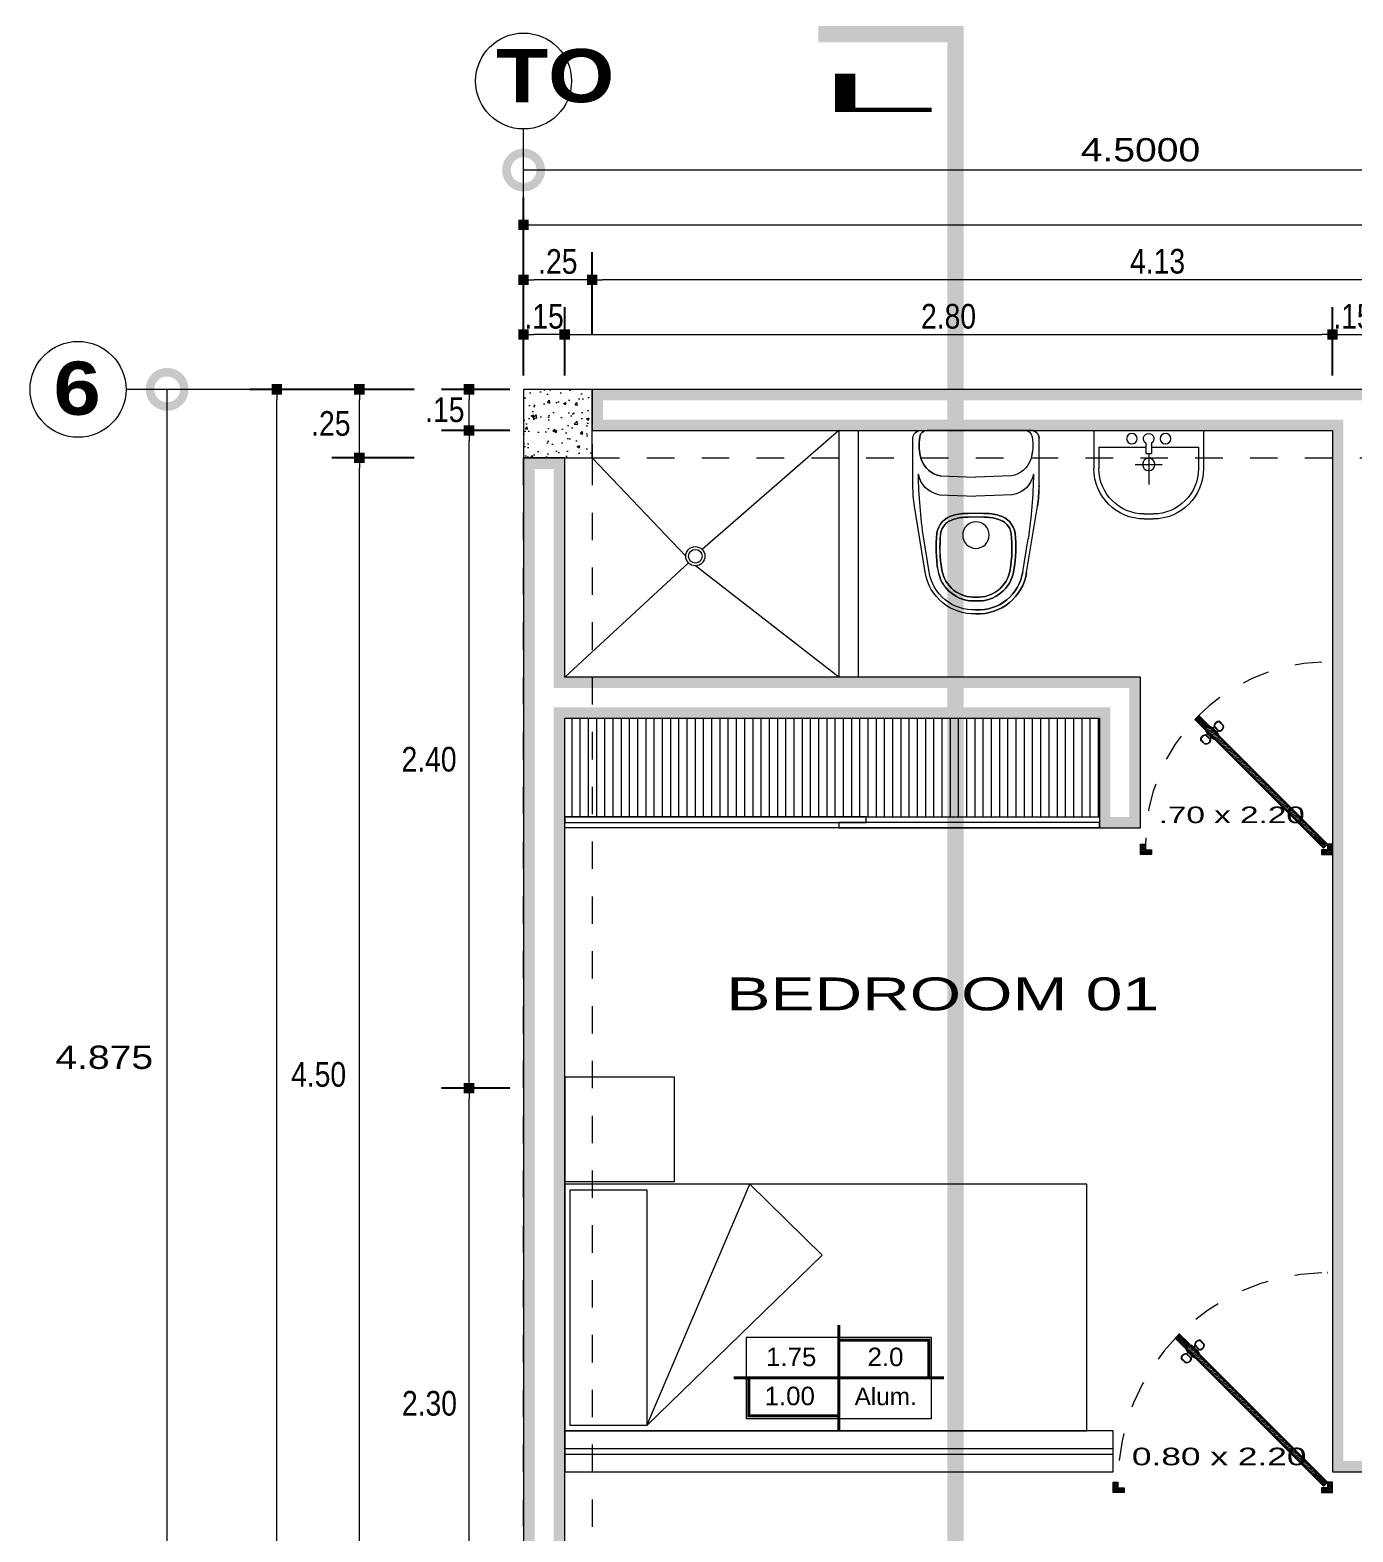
# Model space of a CAD drawing. Header units: millimetres. Extents: x 1555 to 3397, y 790 to 1592.
# Drawn here: x 1654.85 to 1659.67, y 814.66 to 820.14 of the extents above; entities that cross this region are included whole.
import ezdxf
from ezdxf.enums import TextEntityAlignment as Align

# ---------------------------------------------------------------- set-up
doc = ezdxf.new("R2010")
doc.units = ezdxf.units.MM
for name, pattern in [('ACAD_ISO10W100', [18.5, 12, -3, 0.5, -3]), ('CONTINUA', [0]), ('DASHDOT', [1, 0.5, -0.25, 0, -0.25]), ('HIDDEN2', [4.7625, 3.175, -1.5875])]:
    doc.linetypes.add(name, pattern=pattern)
doc.layers.get('0').update_dxf_attribs({"lineweight": 5})
doc.layers.get('Defpoints').update_dxf_attribs({"lineweight": 5})
for name, color, linetype, lineweight in [('0-Columna', 253, 'Continuous', 13), ('0-Hach de Muro Alto', 145, 'Continuous', 5), ('0-Muro Alto', 145, 'Continuous', 5), ('02', 2, 'Continuous', 5), ('1 simbolos', 250, 'Continuous', 9), ('COTA', 250, 'Continuous', 9), ('COTAS', 7, 'Continuous', 9), ('muebles', 8, 'Continuous', 5), ('PUERTAS', 57, 'Continuous', 9), ('SIMBOLO CORTES', 10, 'DASHDOT', 5), ('TEXT2', 7, 'Continuous', 9), ('TEXTURAS ACHURADOS', 47, 'Continuous', 5), ('VENTANA', 150, 'Continuous', 5)]:
    doc.layers.add(name, color=color, linetype=linetype, lineweight=lineweight)
for name, color, linetype, lineweight, true_color in [('1 numeracion puertas ventanas', 7, 'Continuous', 9, 0x504a45), ('APARATOS-SANITARIOS-02', 7, 'Continuous', 13, 0x474e45), ('CIR EJES', 7, 'Continuous', 9, 0x8b8e7a), ('ejes', 7, 'DASHDOT', 5, 0x6c7360), ('HALL DE CLOSET', 7, 'Continuous', 5, 0x474e45), ('PISO', 7, 'Continuous', 9, 0x919479), ('PROYECCION DE VIGA', 7, 'HIDDEN2', 9, 0xd4bc9d), ('RELLENO DE MURO CORTE', 7, 'Continuous', 5, 0x5b605f), ('TEXTO CORTES', 7, 'CONTINUA', 9, 0x3d664b)]:
    doc.layers.add(name, color=color, linetype=linetype, lineweight=lineweight, true_color=true_color)
doc.styles.add('BLACK', font='', dxfattribs={"height": 0.15})
doc.styles.add('DETALLES', font='techl___.ttf')
doc.styles.add('PEQUEÑO', font='sanss___.ttf', dxfattribs={"height": 0.075})
doc.styles.add('STYLE1-50EJES', font='swissel.ttf', dxfattribs={"width": 1.2, "height": 0.085})
doc.styles.add('TEX-10', font='swissel.ttf', dxfattribs={"height": 0.1})
doc.styles.add('TEXTO-AMBIENTES', font='GOTHIC.TTF', dxfattribs={"width": 1.5, "height": 0.125})
doc.styles.add('TITULO2', font='swissck.ttf')
doc.styles.get('BLACK').set_extended_font_data('Arial Black')
doc.dimstyles.new('50$0', dxfattribs={"dimscale": 0, "dimtxt": 0.09, "dimasz": 0.038, "dimexe": 0.1, "dimexo": 0.05, "dimgap": 0.02, "dimtad": 2, "dimtih": 1, "dimtoh": 1, "dimlfac": -1, "dimzin": 4, "dimdsep": 46, "dimtxsty": 'DETALLES', "dimblk": 'BOXFILLED', "dimcen": 2.5, "dimclrd": 256, "dimclre": 256, "dimclrt": 256, "dimazin": 0, "dimtfac": 1, "dimtmove": 0, "dimatfit": 2, "dimldrblk": 'DOT', "dimfxl": 0.2, "dimfxlon": 1, "dimtolj": 1, "dimtzin": 0, "dimlwd": -1, "dimarcsym": 0})
doc.dimstyles.new('DIM-1-50ejes', dxfattribs={"dimtxt": 0.085, "dimasz": 0.25, "dimexe": 0.15, "dimexo": 0.18, "dimgap": 0.03, "dimtad": 2, "dimtih": 1, "dimtoh": 1, "dimzin": 0, "dimdsep": 46, "dimtxsty": 'STYLE1-50EJES', "dimblk1": 'DOTSMALL', "dimblk2": 'DOTSMALL', "dimsah": 1, "dimcen": 2.75, "dimclrd": 256, "dimclre": 256, "dimclrt": 256, "dimazin": 0, "dimtfac": 1, "dimtix": 1, "dimtmove": 0, "dimatfit": 3, "dimldrblk": 'DOTSMALL', "dimfxl": 1, "dimfxlon": 1, "dimtolj": 1, "dimtzin": 0, "dimlwd": -1, "dimlwe": -1, "dimarcsym": 0})
pattern_1 = [(195, (63.9287416, -91.8488966), (0.00103527618, -0.003863703305), [])]
pattern_2 = [(195, (65.342136, -87.1976694), (0.00103527618, -0.003863703305), [])]

# ---------------------------------------------------------------- blocks, each defined once
blk = doc.blocks.new('A$C1AD014A1')
at = {"layer": 'muebles'}
for p, q in [((0.3422, 0.8264), (-0.5378, 0.4518)), ((0.3422, 0.8264), (-0.2786, 0.1871)), ((-0.5378, 0.4518), (-0.2786, 0.1871))]:
    blk.add_line(p, q, dxfattribs=at)
for points in [[(-0.5478, 1.1265), (-0.5478, 0.7265), (-0.9278, 0.7265), (-0.9278, 1.1265)], [(0.3622, 1.1265), (0.3622, -0.7777), (-0.5378, -0.7777), (-0.5378, 1.1265)], [(-0.5178, 0.8264), (0.3422, 0.8264), (0.3422, 1.1065), (-0.5178, 1.1065)], [(-0.5378, 0.4518), (-0.2786, 0.1871), (0.3422, 0.8264)]]:
    blk.add_lwpolyline(points, close=True, dxfattribs=at)
blk = doc.blocks.new('A$C636160EE')
at = {"layer": 'APARATOS-SANITARIOS-02'}
for p, q in [((-0.2017, 0.2411), (-0.2017, 0.1022)), ((0.1983, 0.2411), (-0.2017, 0.2411)), ((-0.2017, 0.2411), (-0.2017, 0.1022)), ((0.1983, 0.2411), (-0.2017, 0.2411)), ((0.1983, 0.2411), (0.1983, 0.1022)), ((0.1983, 0.2411), (0.1983, 0.1022)), ((-0.0117, 0.1803), (-0.1834, 0.1803)), ((-0.1834, 0.1803), (-0.1834, 0.1022)), ((-0.0117, 0.1803), (-0.1834, 0.1803)), ((-0.1834, 0.1803), (-0.1834, 0.1022)), ((-0.0117, 0.1946), (-0.0117, 0.1573)), ((-0.0117, 0.1946), (-0.0117, 0.1573)), ((0.0083, 0.1946), (0.0083, 0.1573)), ((0.0083, 0.1946), (0.0083, 0.1573)), ((0.1801, 0.1803), (0.0083, 0.1803)), ((0.1801, 0.1803), (0.0083, 0.1803)), ((0.1801, 0.1803), (0.1801, 0.1022)), ((0.1801, 0.1803), (0.1801, 0.1022)), ((0.0476, 0.1173), (-0.0506, 0.1173)), ((0.0476, 0.1173), (-0.0506, 0.1173)), ((0.0083, 0.1573), (-0.0117, 0.1573)), ((0.0083, 0.1573), (-0.0117, 0.1573)), ((-0.0017, 0.1573), (-0.0017, 0.0436)), ((-0.0017, 0.1573), (-0.0017, 0.0436)), ((0.0143, -0.0635), (-0.0177, -0.0635)), ((0.0143, -0.0635), (-0.0177, -0.0635)), ((0.0143, -0.0818), (-0.0177, -0.0818)), ((0.0143, -0.0818), (-0.0177, -0.0818))]:
    blk.add_line(p, q, dxfattribs=at)
for centre, radius in [((-0.063, 0.2111), 0.0193), ((-0.063, 0.2111), 0.0193), ((0.0596, 0.2111), 0.0193), ((0.0596, 0.2111), 0.0193), ((-0.0017, 0.1173), 0.0225), ((-0.0017, 0.1173), 0.0225)]:
    blk.add_circle(centre, radius, dxfattribs=at)
for centre, radius, start, end in [((-0.0017, 0.2111), 0.0193, 301.3084, 238.6916), ((-0.0017, 0.2111), 0.0193, 301.3084, 238.6916), ((-0.0177, 0.1022), 0.184, 180, 270), ((-0.0177, 0.1022), 0.184, 180, 270), ((-0.0177, 0.1022), 0.1657, 180, 270), ((-0.0177, 0.1022), 0.1657, 180, 270), ((0.0143, 0.1022), 0.184, 270, 0), ((0.0143, 0.1022), 0.1657, 270, 0), ((0.0143, 0.1022), 0.184, 270, 0), ((0.0143, 0.1022), 0.1657, 270, 0)]:
    blk.add_arc(centre, radius, start, end, dxfattribs=at)
blk = doc.blocks.new('A$C16A53140')
at = {"layer": 'APARATOS-SANITARIOS-02'}
for p, q in [((-0.2337, 0.3363), (-0.2337, 0.5095)), ((-0.2054, 0.5378), (-0.181, 0.5378)), ((-0.181, 0.5378), (0.1737, 0.5378)), ((-0.181, 0.5378), (0.1737, 0.5378)), ((0.1981, 0.5378), (0.1737, 0.5378)), ((0.2263, 0.3363), (0.2263, 0.5095)), ((-0.1336, 0.3721), (-0.0037, 0.3676)), ((0.1263, 0.3721), (-0.0037, 0.3676)), ((-0.1375, 0.303), (-0.0037, 0.2984)), ((0.1302, 0.303), (-0.0037, 0.2984)), ((-0.1886, 0.0203), (-0.2276, 0.261)), ((-0.0321, 0.2209), (0.0248, 0.2209)), ((-0.0318, 0.235), (-0.0037, 0.235)), ((-0.0037, 0.235), (0.0245, 0.235)), ((0.1812, 0.0203), (0.2203, 0.261)), ((-0.1746, 0.0225), (-0.1941, 0.1429)), ((0.1673, 0.0225), (0.1868, 0.1429))]:
    blk.add_line(p, q, dxfattribs=at)
for points in [[(-0.0037, -0.1312, -0.382405), (-0.1886, 0.0203), (-0.2276, 0.261, -0.040213), (-0.2337, 0.3363), (-0.2337, 0.5095, -0.414214), (-0.2054, 0.5378), (-0.181, 0.5378)], [(-0.181, 0.5378, 0.364314), (-0.2088, 0.5144, 0.112271), (-0.2033, 0.433, 0.278416), (-0.1336, 0.3721), (-0.0037, 0.3676)], [(-0.0037, -0.1312, 0.382405), (0.1812, 0.0203), (0.2203, 0.261, 0.040213), (0.2263, 0.3363), (0.2263, 0.5095, 0.414214), (0.1981, 0.5378), (0.1737, 0.5378)], [(0.1737, 0.5378, -0.364314), (0.2015, 0.5144, -0.112271), (0.196, 0.433, -0.278416), (0.1263, 0.3721), (-0.0037, 0.3676)], [(-0.0037, -0.117, -0.383569), (-0.1746, 0.0225), (-0.1941, 0.1429)], [(-0.0037, -0.117, 0.383569), (0.1673, 0.0225), (0.1868, 0.1429)]]:
    blk.add_lwpolyline(points, format="xyb", dxfattribs=at)
for points in [[(-0.1375, 0.303), (-0.0037, 0.2984)], [(0.1302, 0.303), (-0.0037, 0.2984)]]:
    blk.add_lwpolyline(points, dxfattribs=at)
for points in [[(-0.0037, -0.0842, -0.3863), (-0.1421, 0.0275, -0.069564), (-0.1464, 0.1631, -0.301962), (-0.0877, 0.2276, -0.087243), (-0.0318, 0.235), (-0.0037, 0.235), (0.0245, 0.235, -0.087243), (0.0804, 0.2276, -0.301962), (0.1391, 0.1631, -0.069564), (0.1348, 0.0275, -0.3863)], [(-0.0037, -0.07, -0.388576), (-0.1281, 0.0298, -0.069453), (-0.1324, 0.1613, -0.302408), (-0.0838, 0.2141, -0.08847), (-0.0321, 0.2209), (0.0248, 0.2209, -0.08847), (0.0765, 0.2141, -0.302408), (0.1251, 0.1613, -0.069453), (0.1208, 0.0298, -0.388576)]]:
    blk.add_lwpolyline(points, format="xyb", close=True, dxfattribs=at)
blk.add_circle((-0.0037, 0.1561), 0.0484, dxfattribs=at)
blk.add_circle((-0.0037, 0.1561), 0.0484, dxfattribs=at)
for centre, radius, start, end in [((-0.2054, 0.5095), 0.0282, 90, 180), ((-0.0271, 0.4858), 0.1839, 171.0536, 196.677), ((-0.181, 0.5095), 0.0282, 90, 170.0695), ((0.1737, 0.5095), 0.0282, 9.9305, 90), ((0.0198, 0.4858), 0.1839, 343.323, 8.9464), ((0.1981, 0.5095), 0.0282, 0, 90), ((-0.118, 0.4603), 0.0896, 197.721, 259.9531), ((0.1106, 0.4603), 0.0896, 280.0469, 342.279), ((0.2368, 0.3363), 0.4704, 180, 189.2113), ((-0.1213, 0.3954), 0.0938, 190.1726, 260.0286), ((1.5761, 0.4075), 1.7899, 180.9172, 188.4996), ((-0.1213, 0.3954), 0.0938, 190.1726, 260.0286), ((1.5761, 0.4075), 1.7899, 180.9172, 188.4996), ((0.114, 0.3954), 0.0938, 279.9714, 349.8274), ((0.114, 0.3954), 0.0938, 279.9714, 349.8274), ((-1.5835, 0.4075), 1.7899, 351.5004, 359.0828), ((-1.5835, 0.4075), 1.7899, 351.5004, 359.0828), ((-0.2441, 0.3363), 0.4704, 350.7887, 0), ((-0.0685, 0.1512), 0.0788, 104.1018, 171.3111), ((-0.0387, 0.0724), 0.1628, 87.5575, 107.5015), ((-0.0387, 0.0724), 0.1487, 87.4441, 107.6672), ((0.0314, 0.0724), 0.1628, 72.4985, 92.4425), ((0.0314, 0.0724), 0.1487, 72.3328, 92.5559), ((0.0612, 0.1512), 0.0788, 8.6889, 75.8982), ((-0.0685, 0.1512), 0.0647, 103.7408, 171.0438), ((0.0612, 0.1512), 0.0647, 8.9562, 76.2592), ((0.3405, 0.1108), 0.4897, 173.8689, 189.7863), ((0.3405, 0.1108), 0.4756, 173.9085, 189.8005), ((-0.3479, 0.1108), 0.4756, 350.1995, 6.0915), ((-0.3479, 0.1108), 0.4897, 350.2137, 6.1311), ((-0.0115, 0.0478), 0.1791, 188.8141, 272.5226), ((-0.0115, 0.0478), 0.165, 188.7975, 272.7385), ((-0.0114, 0.0479), 0.1323, 188.848, 273.3342), ((-0.0114, 0.0479), 0.1182, 188.7932, 273.7329), ((0.004, 0.0479), 0.1182, 266.2671, 351.2068), ((0.004, 0.0479), 0.1323, 266.6658, 351.152), ((0.0042, 0.0478), 0.165, 267.2615, 351.2025), ((0.0042, 0.0478), 0.1791, 267.4774, 351.1859)]:
    blk.add_arc(centre, radius, start, end, dxfattribs=at)
blk = doc.blocks.new('p1')
at = {"layer": 'PUERTAS'}
h = blk.add_hatch(dxfattribs=at)
h.set_pattern_fill('_USER', color=256, scale=0.004, angle=195, style=0, pattern_type=0)
h.set_pattern_definition(pattern_1)
h.paths.add_polyline_path([(237.241, -62.0283), (237.2268, -62.0424), (237.2622, -62.0778), (237.2763, -62.0636)])
edge = h.paths.add_edge_path()
edge.add_arc((237.2759, -62.0632), 0.7636, 135, 136.5008)
edge.add_line((236.722, -61.5376), (236.7573, -61.5729))
edge.add_line((236.7573, -61.5729), (236.7714, -61.5587))
edge.add_line((236.7714, -61.5587), (236.736, -61.5233))
h = blk.add_hatch(dxfattribs=at)
h.set_pattern_fill('_USER', color=256, scale=0.004, angle=195, style=0, pattern_type=0)
h.set_pattern_definition(pattern_1)
h.paths.add_polyline_path([(236.4968, -62.0661), (236.5098, -62.0661), (236.5098, -62.0861), (236.5318, -62.0861), (236.5318, -62.0991), (236.4968, -62.0991)])
h.paths.add_polyline_path([(237.2918, -62.0661), (237.2788, -62.0661), (237.2788, -62.0861), (237.2568, -62.0861), (237.2568, -62.0991), (237.2918, -62.0991)])
at = {"layer": 'RELLENO DE MURO CORTE'}
h = blk.add_hatch(dxfattribs=at)
h.set_pattern_fill('_USER', color=256, scale=0.005, angle=195, style=0, pattern_type=0)
h.set_pattern_definition([(195, (65.2181563, -97.5067757), (0.00129409523, -0.00482962913), [])])
h.paths.add_polyline_path([(237.2268, -62.0382), (237.2367, -62.0283), (236.7714, -61.563), (236.7615, -61.5729)])
at = {"layer": '0-Muro Alto', "lineweight": -3}
blk.add_line((237.2763, -62.0636), (237.2622, -62.0778), dxfattribs=at)
blk.add_lwpolyline([(236.736, -61.5233, 0.006549), (236.722, -61.5376), (236.7573, -61.5729), (236.7714, -61.5587)], format="xyb", close=True, dxfattribs=at)
blk.add_arc((237.2759, -62.0632), 0.7636, 89.9707, 90.0293, dxfattribs=at)
at = {"layer": 'PUERTAS'}
for points in [[(236.7442, -61.6143, -0.478386), (236.7621, -61.5933), (236.7793, -61.6105, -0.478386), (236.7583, -61.6284)], [(236.8129, -61.5457, 0.478386), (236.7919, -61.5635), (236.8091, -61.5807, 0.478386), (236.827, -61.5597)]]:
    blk.add_lwpolyline(points, format="xyb", close=True, dxfattribs=at)
for points in [[(236.7714, -61.5587), (236.7573, -61.5729), (237.2268, -62.0424), (237.241, -62.0283)], [(236.7929, -61.611), (236.7616, -61.5797), (236.7629, -61.5784), (236.7942, -61.6097)], [(236.7676, -61.5894), (236.7616, -61.5797), (236.7929, -61.611), (236.7832, -61.605)], [(236.7779, -61.6091), (236.7635, -61.5947), (236.7682, -61.59), (236.7826, -61.6044)], [(236.8096, -61.5943), (236.7783, -61.563), (236.777, -61.5643), (236.8083, -61.5956)], [(236.788, -61.569), (236.7783, -61.563), (236.8096, -61.5943), (236.8036, -61.5846)], [(236.8077, -61.5793), (236.7933, -61.5649), (236.7886, -61.5696), (236.803, -61.584)], [(236.4943, -62.0636), (236.5123, -62.0636), (236.5123, -62.0836), (236.5343, -62.0836), (236.5343, -62.1016), (236.4943, -62.1016)], [(237.2943, -62.0636), (237.2763, -62.0636), (237.2763, -62.0836), (237.2543, -62.0836), (237.2543, -62.1016), (237.2943, -62.1016)]]:
    blk.add_lwpolyline(points, close=True, dxfattribs=at)
at = {"layer": 'PUERTAS', "linetype": 'HIDDEN2', "ltscale": 0.012}
blk.add_arc((237.2759, -62.0632), 0.7636, 91.4715, 180.0293, dxfattribs=at)
at = {"layer": 'RELLENO DE MURO CORTE'}
for points in [[(236.7714, -61.563), (236.7615, -61.5729), (237.2268, -62.0382), (237.2367, -62.0283)], [(237.241, -62.0283), (237.2268, -62.0424), (237.2622, -62.0778), (237.2763, -62.0636)], [(236.4968, -62.0661), (236.5098, -62.0661), (236.5098, -62.0861), (236.5318, -62.0861), (236.5318, -62.0991), (236.4968, -62.0991)], [(237.2918, -62.0661), (237.2788, -62.0661), (237.2788, -62.0861), (237.2568, -62.0861), (237.2568, -62.0991), (237.2918, -62.0991)]]:
    blk.add_lwpolyline(points, close=True, dxfattribs=at)
for points in [[(236.812, -61.5473, 0.455015), (236.7936, -61.5628), (236.8098, -61.579, 0.455015), (236.8253, -61.5606)], [(236.7459, -61.6134, -0.455015), (236.7613, -61.5951), (236.7776, -61.6113, -0.455015), (236.7592, -61.6267)]]:
    blk.add_lwpolyline(points, format="xyb", close=True, dxfattribs=at)
blk = doc.blocks.new('p3')
at = {"layer": 'PUERTAS'}
h = blk.add_hatch(dxfattribs=at)
h.set_pattern_fill('_USER', color=256, scale=0.004, angle=195, style=0, pattern_type=0)
h.set_pattern_definition(pattern_2)
h.paths.add_polyline_path([(238.2202, -58.2337), (238.2121, -58.2418, 0.003203), (238.2062, -58.2479), (238.2413, -58.283), (238.2554, -58.2689)])
h.paths.add_polyline_path([(238.6544, -58.6678), (238.6402, -58.682), (238.6756, -58.7173), (238.6897, -58.7032)])
h = blk.add_hatch(dxfattribs=at)
h.set_pattern_fill('_USER', color=256, scale=0.004, angle=195, style=0, pattern_type=0)
h.set_pattern_definition(pattern_2)
h.paths.add_polyline_path([(238.7052, -58.7057), (238.6922, -58.7057), (238.6922, -58.7257), (238.6702, -58.7257), (238.6702, -58.7387), (238.7052, -58.7387)])
h.paths.add_polyline_path([(238.0452, -58.7257), (238.0232, -58.7257), (238.0232, -58.7057), (238.0102, -58.7057), (238.0102, -58.7387), (238.0452, -58.7387)])
at = {"layer": 'RELLENO DE MURO CORTE'}
h = blk.add_hatch(dxfattribs=at)
h.set_pattern_fill('_USER', color=256, scale=0.005, angle=195, style=0, pattern_type=0)
h.set_pattern_definition([(195, (65.342136, -87.1976694), (0.00129409523, -0.00482962913), [])])
h.paths.add_polyline_path([(238.2554, -58.2731), (238.2455, -58.283), (238.6402, -58.6777), (238.6501, -58.6678)])
at = {"layer": 'PUERTAS'}
for points in [[(238.2282, -58.3245, -0.478386), (238.2461, -58.3034), (238.2633, -58.3207, -0.478386), (238.2423, -58.3385)], [(238.2969, -58.2558, 0.478386), (238.2758, -58.2737), (238.2931, -58.2909, 0.478386), (238.3109, -58.2699)]]:
    blk.add_lwpolyline(points, format="xyb", close=True, dxfattribs=at)
for points in [[(238.2554, -58.2689), (238.2413, -58.283), (238.6402, -58.682), (238.6544, -58.6678)], [(238.2769, -58.3211), (238.2456, -58.2899), (238.2469, -58.2886), (238.2781, -58.3199)], [(238.2515, -58.2996), (238.2456, -58.2899), (238.2769, -58.3211), (238.2672, -58.3152)], [(238.2619, -58.3193), (238.2475, -58.3049), (238.2522, -58.3002), (238.2666, -58.3146)], [(238.2935, -58.3045), (238.2622, -58.2732), (238.261, -58.2745), (238.2923, -58.3058)], [(238.272, -58.2792), (238.2622, -58.2732), (238.2935, -58.3045), (238.2876, -58.2948)], [(238.2917, -58.2895), (238.2773, -58.2751), (238.2726, -58.2798), (238.287, -58.2942)], [(238.0077, -58.7032), (238.0257, -58.7032), (238.0257, -58.7232), (238.0477, -58.7232), (238.0477, -58.7412), (238.0077, -58.7412)], [(238.7077, -58.7032), (238.6897, -58.7032), (238.6897, -58.7232), (238.6677, -58.7232), (238.6677, -58.7412), (238.7077, -58.7412)]]:
    blk.add_lwpolyline(points, close=True, dxfattribs=at)
at = {"layer": 'PUERTAS', "linetype": 'HIDDEN2', "ltscale": 0.012}
blk.add_arc((238.69, -58.7031), 0.6643, 91.7494, 180.0026, dxfattribs=at)
at = {"layer": 'RELLENO DE MURO CORTE'}
for points in [[(238.2554, -58.2689), (238.2202, -58.2337), (238.2061, -58.2478), (238.2413, -58.283)], [(238.2554, -58.2731), (238.2455, -58.283), (238.6402, -58.6777), (238.6501, -58.6678)], [(238.6544, -58.6678), (238.6402, -58.682), (238.6756, -58.7173), (238.6897, -58.7032)], [(238.0102, -58.7057), (238.0232, -58.7057), (238.0232, -58.7257), (238.0452, -58.7257), (238.0452, -58.7387), (238.0102, -58.7387)], [(238.7052, -58.7057), (238.6922, -58.7057), (238.6922, -58.7257), (238.6702, -58.7257), (238.6702, -58.7387), (238.7052, -58.7387)]]:
    blk.add_lwpolyline(points, close=True, dxfattribs=at)
for points in [[(238.2299, -58.3236, -0.455015), (238.2453, -58.3052), (238.2615, -58.3214, -0.455015), (238.2431, -58.3369)], [(238.296, -58.2575, 0.455015), (238.2776, -58.2729), (238.2938, -58.2891, 0.455015), (238.3093, -58.2707)]]:
    blk.add_lwpolyline(points, format="xyb", close=True, dxfattribs=at)
blk = doc.blocks.new('_BOXFILLED')
at = {"color": 0, "linetype": 'ByBlock'}
blk.add_line((-0.5, 0), (-1, 0), dxfattribs=at)
blk.add_solid([(-0.5, 0.5), (0.5, 0.5), (-0.5, -0.5), (0.5, -0.5)], dxfattribs=at)
blk = doc.blocks.new('*D210')
at = {"layer": 'COTA', "lineweight": -2, "transparency": 16777216}
for p, q in [((1655.9452, 818.8332), (1655.6452, 818.8332)), ((1655.9452, 800.8332), (1655.6452, 800.8332))]:
    blk.add_line(p, q, dxfattribs=at)
at = {"layer": 'COTA', "transparency": 16777216}
blk.add_line((1655.7452, 800.8712), (1655.7452, 818.7952), dxfattribs=at)
at = {"layer": 'Defpoints', "color": 0, "transparency": 16777216}
for p in [(1655.7452, 818.8332), (1656.6452, 818.8332), (1656.6452, 800.8332)]:
    blk.add_point(p, dxfattribs=at)
at = {"layer": 'COTA', "transparency": 16777216, "xscale": 0.038, "yscale": 0.038, "zscale": 0.038}
for p, rotation in [((1655.7452, 818.8332), 90), ((1655.7452, 800.8332), 270)]:
    blk.add_blockref('_BOXFILLED', p, dxfattribs=dict(at, rotation=rotation))
at = {"layer": 'COTA', "transparency": 16777216, "insert": (1655.5885, 809.8332), "char_height": 0.09, "attachment_point": 5, "style": 'DETALLES'}
blk.add_mtext('\\A1;18.00', dxfattribs=at)
blk = doc.blocks.new('_Dot')
at = {"layer": '02', "color": 0, "lineweight": -2}
blk.add_line((-0.5, 0), (-1, 0), dxfattribs=at)
at = {"layer": '02', "color": 0, "const_width": 0.5}
blk.add_lwpolyline([(-0.25, 0, 1), (0.25, 0, 1)], format="xyb", close=True, dxfattribs=at)
blk = doc.blocks.new('*D218')
at = {"layer": 'COTA', "lineweight": -2, "transparency": 16777216}
for p, q in [((1656.5952, 816.2832), (1656.3462, 816.2832)), ((1656.5952, 813.9832), (1656.3462, 813.9832))]:
    blk.add_line(p, q, dxfattribs=at)
at = {"layer": 'COTA', "transparency": 16777216}
blk.add_line((1656.4462, 814.0212), (1656.4462, 816.2452), dxfattribs=at)
at = {"layer": 'Defpoints', "color": 0, "transparency": 16777216}
for p in [(1656.4462, 816.2832), (1656.6452, 816.2832), (1656.6452, 813.9832)]:
    blk.add_point(p, dxfattribs=at)
at = {"layer": 'COTA', "transparency": 16777216, "xscale": 0.038, "yscale": 0.038, "zscale": 0.038}
for p, rotation in [((1656.4462, 816.2832), 90), ((1656.4462, 813.9832), 270)]:
    blk.add_blockref('_BOXFILLED', p, dxfattribs=dict(at, rotation=rotation))
at = {"layer": 'COTA', "transparency": 16777216, "insert": (1656.3019, 815.1332), "char_height": 0.09, "attachment_point": 5, "style": 'DETALLES'}
blk.add_mtext('\\A1;2.30', dxfattribs=at)
blk = doc.blocks.new('*D219')
at = {"layer": 'COTA', "lineweight": -2, "transparency": 16777216}
for p, q in [((1656.5952, 818.6832), (1656.3462, 818.6832)), ((1656.5952, 816.2832), (1656.3462, 816.2832))]:
    blk.add_line(p, q, dxfattribs=at)
at = {"layer": 'COTA', "transparency": 16777216}
blk.add_line((1656.4462, 816.3212), (1656.4462, 818.6452), dxfattribs=at)
at = {"layer": 'Defpoints', "color": 0, "transparency": 16777216}
for p in [(1656.4462, 818.6832), (1656.6452, 818.6832), (1656.6452, 816.2832)]:
    blk.add_point(p, dxfattribs=at)
at = {"layer": 'COTA', "transparency": 16777216, "xscale": 0.038, "yscale": 0.038, "zscale": 0.038}
for p, rotation in [((1656.4462, 818.6832), 90), ((1656.4462, 816.2832), 270)]:
    blk.add_blockref('_BOXFILLED', p, dxfattribs=dict(at, rotation=rotation))
at = {"layer": 'COTA', "transparency": 16777216, "insert": (1656.3005, 817.4832), "char_height": 0.09, "attachment_point": 5, "style": 'DETALLES'}
blk.add_mtext('\\A1;2.40', dxfattribs=at)
blk = doc.blocks.new('*D220')
at = {"layer": 'COTA', "lineweight": -2, "transparency": 16777216}
for p, q in [((1656.5952, 818.8332), (1656.3462, 818.8332)), ((1656.5952, 818.6832), (1656.3462, 818.6832))]:
    blk.add_line(p, q, dxfattribs=at)
at = {"layer": 'COTA', "transparency": 16777216}
blk.add_line((1656.4462, 818.7212), (1656.4462, 818.7952), dxfattribs=at)
at = {"layer": 'Defpoints', "color": 0, "transparency": 16777216}
for p in [(1656.4462, 818.8332), (1656.6452, 818.8332), (1656.6452, 818.6832)]:
    blk.add_point(p, dxfattribs=at)
at = {"layer": 'COTA', "transparency": 16777216, "xscale": 0.038, "yscale": 0.038, "zscale": 0.038}
for p, rotation in [((1656.4462, 818.8332), 90), ((1656.4462, 818.6832), 270)]:
    blk.add_blockref('_BOXFILLED', p, dxfattribs=dict(at, rotation=rotation))
at = {"layer": 'COTA', "transparency": 16777216, "insert": (1656.358, 818.7582), "char_height": 0.09, "attachment_point": 5, "style": 'DETALLES'}
blk.add_mtext('\\A1;.15', dxfattribs=at)
blk = doc.blocks.new('*D226')
at = {"layer": 'COTA', "lineweight": -2, "transparency": 16777216}
for p, q in [((1656.2462, 818.5832), (1655.9462, 818.5832)), ((1656.2462, 814.0832), (1655.9462, 814.0832))]:
    blk.add_line(p, q, dxfattribs=at)
at = {"layer": 'COTA', "transparency": 16777216}
blk.add_line((1656.0462, 814.1212), (1656.0462, 818.5452), dxfattribs=at)
at = {"layer": 'Defpoints', "color": 0, "transparency": 16777216}
for p in [(1656.0462, 818.5832), (1656.6452, 818.5832), (1656.6452, 814.0832)]:
    blk.add_point(p, dxfattribs=at)
at = {"layer": 'COTA', "transparency": 16777216, "xscale": 0.038, "yscale": 0.038, "zscale": 0.038}
for p, rotation in [((1656.0462, 818.5832), 90), ((1656.0462, 814.0832), 270)]:
    blk.add_blockref('_BOXFILLED', p, dxfattribs=dict(at, rotation=rotation))
at = {"layer": 'COTA', "transparency": 16777216, "insert": (1655.8977, 816.3332), "char_height": 0.09, "attachment_point": 5, "style": 'DETALLES'}
blk.add_mtext('\\A1;4.50', dxfattribs=at)
blk = doc.blocks.new('*D227')
at = {"layer": 'COTA', "lineweight": -2, "transparency": 16777216}
for p, q in [((1656.2462, 818.8332), (1655.9462, 818.8332)), ((1656.2462, 818.5832), (1655.9462, 818.5832))]:
    blk.add_line(p, q, dxfattribs=at)
at = {"layer": 'COTA', "transparency": 16777216}
blk.add_line((1656.0462, 818.6212), (1656.0462, 818.7952), dxfattribs=at)
at = {"layer": 'Defpoints', "color": 0, "transparency": 16777216}
for p in [(1656.0462, 818.8332), (1656.6452, 818.8332), (1656.6452, 818.5832)]:
    blk.add_point(p, dxfattribs=at)
at = {"layer": 'COTA', "transparency": 16777216, "xscale": 0.038, "yscale": 0.038, "zscale": 0.038}
for p, rotation in [((1656.0462, 818.8332), 90), ((1656.0462, 818.5832), 270)]:
    blk.add_blockref('_BOXFILLED', p, dxfattribs=dict(at, rotation=rotation))
at = {"layer": 'COTA', "transparency": 16777216, "insert": (1655.9423, 818.7082), "char_height": 0.09, "attachment_point": 5, "style": 'DETALLES'}
blk.add_mtext('\\A1;.25', dxfattribs=at)
blk = doc.blocks.new('_DOTSMALL')
at = {"color": 0, "linetype": 'ByBlock', "const_width": 0.5}
blk.add_lwpolyline([(-0.0625, 0, 1), (0.0625, 0, 1)], format="xyb", close=True, dxfattribs=at)
blk = doc.blocks.new('*D231')
at = {"layer": 'COTAS', "transparency": 16777216}
for p, q in [((1655.7662, 818.8332), (1655.1952, 818.8332)), ((1655.3452, 813.9582), (1655.3452, 818.8332)), ((1655.7662, 813.9582), (1655.1952, 813.9582))]:
    blk.add_line(p, q, dxfattribs=at)
at = {"layer": 'Defpoints', "color": 0, "transparency": 16777216}
for p in [(1655.3452, 818.8332), (1655.9462, 818.8332), (1655.9462, 813.9582)]:
    blk.add_point(p, dxfattribs=at)
at = {"layer": 'COTAS', "transparency": 16777216, "xscale": 0.25, "yscale": 0.25, "zscale": 0.25}
for p, rotation in [((1655.3452, 818.8332), 90), ((1655.3452, 813.9582), 270)]:
    blk.add_blockref('_DOTSMALL', p, dxfattribs=dict(at, rotation=rotation))
at = {"layer": 'COTAS', "transparency": 16777216, "insert": (1655.1157, 816.3957), "char_height": 0.085, "attachment_point": 5, "style": 'STYLE1-50EJES'}
blk.add_mtext('\\A1;4.875', dxfattribs=at)
blk = doc.blocks.new('*D293')
at = {"layer": 'COTA', "lineweight": -2, "transparency": 16777216}
for p, q in [((1656.6452, 819.2332), (1656.6452, 819.5332)), ((1665.6452, 819.2332), (1665.6452, 819.5332))]:
    blk.add_line(p, q, dxfattribs=at)
at = {"layer": 'COTA', "transparency": 16777216}
blk.add_line((1656.6832, 819.4332), (1665.6072, 819.4332), dxfattribs=at)
at = {"layer": 'Defpoints', "color": 0, "transparency": 16777216}
for p in [(1665.6452, 819.4332), (1656.6452, 818.8332), (1665.6452, 818.8332)]:
    blk.add_point(p, dxfattribs=at)
at = {"layer": 'COTA', "transparency": 16777216, "xscale": 0.038, "yscale": 0.038, "zscale": 0.038, "rotation": 180}
blk.add_blockref('_BOXFILLED', (1656.6452, 819.4332), dxfattribs=at)
at = {"layer": 'COTA', "transparency": 16777216, "xscale": 0.038, "yscale": 0.038, "zscale": 0.038}
blk.add_blockref('_BOXFILLED', (1665.6452, 819.4332), dxfattribs=at)
at = {"layer": 'COTA', "transparency": 16777216, "insert": (1661.1452, 819.4994), "char_height": 0.09, "attachment_point": 5, "style": 'DETALLES'}
blk.add_mtext('\\A1;9.00', dxfattribs=at)
blk = doc.blocks.new('*D294')
at = {"layer": 'COTA', "lineweight": -2, "transparency": 16777216}
for p, q in [((1656.6452, 818.8832), (1656.6452, 819.1332)), ((1656.7952, 818.8832), (1656.7952, 819.1332))]:
    blk.add_line(p, q, dxfattribs=at)
at = {"layer": 'COTA', "transparency": 16777216}
blk.add_line((1656.7572, 819.0332), (1656.6832, 819.0332), dxfattribs=at)
at = {"layer": 'Defpoints', "color": 0, "transparency": 16777216}
for p in [(1656.6452, 819.0332), (1656.6452, 818.8332), (1656.7952, 818.8332)]:
    blk.add_point(p, dxfattribs=at)
at = {"layer": 'COTA', "transparency": 16777216, "xscale": 0.038, "yscale": 0.038, "zscale": 0.038, "rotation": 180}
blk.add_blockref('_BOXFILLED', (1656.6452, 819.0332), dxfattribs=at)
at = {"layer": 'COTA', "transparency": 16777216, "xscale": 0.038, "yscale": 0.038, "zscale": 0.038}
blk.add_blockref('_BOXFILLED', (1656.7952, 819.0332), dxfattribs=at)
at = {"layer": 'COTA', "transparency": 16777216, "insert": (1656.7202, 819.0992), "char_height": 0.09, "attachment_point": 5, "style": 'DETALLES'}
blk.add_mtext('\\A1;.15', dxfattribs=at)
blk = doc.blocks.new('*D297')
at = {"layer": 'COTA', "lineweight": -2, "transparency": 16777216}
for p, q in [((1656.8952, 819.0332), (1656.8952, 819.3332)), ((1661.0202, 819.0332), (1661.0202, 819.3332))]:
    blk.add_line(p, q, dxfattribs=at)
at = {"layer": 'COTA', "transparency": 16777216}
blk.add_line((1660.9822, 819.2332), (1656.9332, 819.2332), dxfattribs=at)
at = {"layer": 'Defpoints', "color": 0, "transparency": 16777216}
for p in [(1656.8952, 819.2332), (1656.8952, 818.8332), (1661.0202, 818.8332)]:
    blk.add_point(p, dxfattribs=at)
at = {"layer": 'COTA', "transparency": 16777216, "xscale": 0.038, "yscale": 0.038, "zscale": 0.038, "rotation": 180}
blk.add_blockref('_BOXFILLED', (1656.8952, 819.2332), dxfattribs=at)
at = {"layer": 'COTA', "transparency": 16777216, "xscale": 0.038, "yscale": 0.038, "zscale": 0.038}
blk.add_blockref('_BOXFILLED', (1661.0202, 819.2332), dxfattribs=at)
at = {"layer": 'COTA', "transparency": 16777216, "insert": (1658.9577, 819.3002), "char_height": 0.09, "attachment_point": 5, "style": 'DETALLES'}
blk.add_mtext('\\A1;4.13', dxfattribs=at)
blk = doc.blocks.new('*D298')
at = {"layer": 'COTA', "lineweight": -2, "transparency": 16777216}
for p, q in [((1656.6452, 819.0332), (1656.6452, 819.3332)), ((1656.8952, 819.0332), (1656.8952, 819.3332))]:
    blk.add_line(p, q, dxfattribs=at)
at = {"layer": 'COTA', "transparency": 16777216}
blk.add_line((1656.8572, 819.2332), (1656.6832, 819.2332), dxfattribs=at)
at = {"layer": 'Defpoints', "color": 0, "transparency": 16777216}
for p in [(1656.6452, 819.2332), (1656.6452, 818.8332), (1656.8952, 818.8332)]:
    blk.add_point(p, dxfattribs=at)
at = {"layer": 'COTA', "transparency": 16777216, "xscale": 0.038, "yscale": 0.038, "zscale": 0.038, "rotation": 180}
blk.add_blockref('_BOXFILLED', (1656.6452, 819.2332), dxfattribs=at)
at = {"layer": 'COTA', "transparency": 16777216, "xscale": 0.038, "yscale": 0.038, "zscale": 0.038}
blk.add_blockref('_BOXFILLED', (1656.8952, 819.2332), dxfattribs=at)
at = {"layer": 'COTA', "transparency": 16777216, "insert": (1656.7702, 819.2992), "char_height": 0.09, "attachment_point": 5, "style": 'DETALLES'}
blk.add_mtext('\\A1;.25', dxfattribs=at)
blk = doc.blocks.new('*D300')
at = {"layer": 'COTAS', "transparency": 16777216}
for p, q in [((1656.6452, 819.0132), (1656.6452, 819.7832)), ((1661.1452, 819.4132), (1661.1452, 819.7832)), ((1661.1452, 819.6332), (1656.6452, 819.6332))]:
    blk.add_line(p, q, dxfattribs=at)
at = {"layer": 'Defpoints', "color": 0, "transparency": 16777216}
for p in [(1656.6452, 819.6332), (1661.1452, 819.2332), (1656.6452, 818.8332)]:
    blk.add_point(p, dxfattribs=at)
at = {"layer": 'COTAS', "transparency": 16777216, "xscale": 0.25, "yscale": 0.25, "zscale": 0.25, "rotation": 180}
blk.add_blockref('_DOTSMALL', (1656.6452, 819.6332), dxfattribs=at)
at = {"layer": 'COTAS', "transparency": 16777216, "xscale": 0.25, "yscale": 0.25, "zscale": 0.25}
blk.add_blockref('_DOTSMALL', (1661.1452, 819.6332), dxfattribs=at)
at = {"layer": 'COTAS', "transparency": 16777216, "insert": (1658.8952, 819.7068), "char_height": 0.085, "attachment_point": 5, "style": 'STYLE1-50EJES'}
blk.add_mtext('\\A1;4.5000', dxfattribs=at)
blk = doc.blocks.new('*D301')
at = {"layer": 'COTA', "lineweight": -2, "transparency": 16777216}
for p, q in [((1656.7952, 818.8832), (1656.7952, 819.1332)), ((1659.5952, 818.8832), (1659.5952, 819.1332))]:
    blk.add_line(p, q, dxfattribs=at)
at = {"layer": 'COTA', "transparency": 16777216}
blk.add_line((1656.8332, 819.0332), (1659.5572, 819.0332), dxfattribs=at)
at = {"layer": 'Defpoints', "color": 0, "transparency": 16777216}
for p in [(1659.5952, 819.0332), (1656.7952, 818.8332), (1659.5952, 818.8332)]:
    blk.add_point(p, dxfattribs=at)
at = {"layer": 'COTA', "transparency": 16777216, "xscale": 0.038, "yscale": 0.038, "zscale": 0.038, "rotation": 180}
blk.add_blockref('_BOXFILLED', (1656.7952, 819.0332), dxfattribs=at)
at = {"layer": 'COTA', "transparency": 16777216, "xscale": 0.038, "yscale": 0.038, "zscale": 0.038}
blk.add_blockref('_BOXFILLED', (1659.5952, 819.0332), dxfattribs=at)
at = {"layer": 'COTA', "transparency": 16777216, "insert": (1658.1952, 819.0993), "char_height": 0.09, "attachment_point": 5, "style": 'DETALLES'}
blk.add_mtext('\\A1;2.80', dxfattribs=at)
blk = doc.blocks.new('*D302')
at = {"layer": 'COTA', "lineweight": -2, "transparency": 16777216}
for p, q in [((1659.5952, 818.8832), (1659.5952, 819.1332)), ((1659.7452, 818.8832), (1659.7452, 819.1332))]:
    blk.add_line(p, q, dxfattribs=at)
at = {"layer": 'COTA', "transparency": 16777216}
blk.add_line((1659.6332, 819.0332), (1659.7072, 819.0332), dxfattribs=at)
at = {"layer": 'Defpoints', "color": 0, "transparency": 16777216}
for p in [(1659.7452, 819.0332), (1659.5952, 818.8332), (1659.7452, 818.8332)]:
    blk.add_point(p, dxfattribs=at)
at = {"layer": 'COTA', "transparency": 16777216, "xscale": 0.038, "yscale": 0.038, "zscale": 0.038, "rotation": 180}
blk.add_blockref('_BOXFILLED', (1659.5952, 819.0332), dxfattribs=at)
at = {"layer": 'COTA', "transparency": 16777216, "xscale": 0.038, "yscale": 0.038, "zscale": 0.038}
blk.add_blockref('_BOXFILLED', (1659.7452, 819.0332), dxfattribs=at)
at = {"layer": 'COTA', "transparency": 16777216, "insert": (1659.6702, 819.0992), "char_height": 0.09, "attachment_point": 5, "style": 'DETALLES'}
blk.add_mtext('\\A1;.15', dxfattribs=at)
blk = doc.blocks.new('TipoVentana')
for p, q in [((0, -0.35), (0, 0)), ((-0.4, -0.175), (0.4, -0.175))]:
    blk.add_line(p, q)
blk.add_lwpolyline([(-0.4, -0.35), (0.4, -0.35), (0.4, 0), (-0.4, 0)], close=True)
at = {"style": 'PEQUEÑO'}
for tag, p in [('TIPO', (-0.1961, -0.1305)), ('ANCHO', (-0.2007, -0.2968))]:
    blk.add_attdef(tag, text='', height=0.075, dxfattribs=at).set_placement(p, align=Align.CENTER)
at = {"style": 'PEQUEÑO', "flags": 4}
for tag, p in [('ALFEIZ.', (0.2062, -0.1281)), ('ALTO', (0.1993, -0.2968))]:
    blk.add_attdef(tag, text='', height=0.075, dxfattribs=at).set_placement(p, align=Align.CENTER)

msp = doc.modelspace()

# ---------------------------------------------------------------- hatches: boundary and pattern name
at = {"layer": 'HALL DE CLOSET'}
h = msp.add_hatch(dxfattribs=at)
h.set_pattern_fill('_USER', color=256, scale=0.03, angle=90, style=0, pattern_type=0)
h.set_pattern_definition([(90, (-109.06801, 57.690093), (-0.03, 0), [])])
h.paths.add_polyline_path([(1658.74518, 817.63322), (1656.79518, 817.63322), (1656.79518, 817.27322), (1658.74518, 817.27322)])
at = {"layer": 'TEXTURAS ACHURADOS'}
h = msp.add_hatch(dxfattribs=at)
h.set_pattern_fill('CONCRET3', color=256, scale=0.014, angle=360, pattern_type=2)
h.set_pattern_definition([(50, (1726.5208, 768.232205), (0.100416426, -0.0087853), [0.0105, -0.1155]), (355, (1726.5208, 768.23221), (-0.01942519, 0.1053069), [0.0084, -0.0924]), (100.4514, (1726.52917, 768.23147), (0.08099131, 0.09652154), [0.00892363, -0.0981599]), (46.1842, (1726.5208, 768.2602), (0.14941375, -0.02317266), [0.01575, -0.17325]), (96.6356, (1726.53325, 768.25827), (0.13085278, 0.1363765), [0.01338544, -0.14723982]), (351.1842, (1726.5208, 768.2602), (0.13085267, 0.1363766), [0.0126, -0.1386]), (21, (1726.5348, 768.253205), (0.08356699, -0.056366645), [0.0105, -0.1155]), (326, (1726.5348, 768.25321), (0.03406415, 0.10152101), [0.0084, -0.0924]), (71.4514, (1726.54176, 768.24851), (0.11763117, 0.04515427), [0.00892363, -0.0981599]), (37.5, (1726.520798, 768.232205), (0.00170238, 0.04660514), [0, -0.09128, 0, -0.0938, 0, -0.09275]), (7.5, (1726.5208, 768.232205), (0.036829735, 0.05521764), [0, -0.05348, 0, -0.08918, 0, -0.03535]), (327.5, (1726.489578, 768.232205), (0.074735141, -0.003157682), [0, -0.035, 0, -0.1092, 0, -0.1449]), (317.5, (1726.47558, 768.232205), (0.081646064, 0.0140147), [0, -0.0455, 0, -0.07252, 0, -0.1029])])
h.paths.add_polyline_path([(1656.64518, 818.83322), (1656.89518, 818.83322), (1656.89518, 818.58322), (1656.64518, 818.58322)])

# ---------------------------------------------------------------- linework, layer by layer
at = {"layer": '0-Columna'}
msp.add_lwpolyline([(1656.89518, 818.83322), (1656.64518, 818.83322), (1656.64518, 818.58322), (1656.89518, 818.58322)], close=True, dxfattribs=at)
at = {"layer": '0-Hach de Muro Alto', "const_width": 0.04}
for points in [[(1661.82518, 817.76322), (1659.72518, 817.76322), (1659.72518, 818.70322), (1661.00018, 818.70322), (1661.00018, 818.81322), (1656.91518, 818.81322), (1656.91518, 818.70322), (1659.61518, 818.70322), (1659.61518, 814.90322), (1659.72518, 814.90322), (1659.72518, 815.03322), (1659.72518, 817.65322), (1661.71518, 817.65322), (1661.71518, 817.25322), (1661.82518, 817.25322)], [(1658.87518, 817.76322), (1656.77518, 817.76322), (1656.77518, 818.56322), (1656.66518, 818.56322), (1656.66518, 814.10322), (1656.77518, 814.10322), (1656.77518, 814.88322), (1656.77518, 815.03322), (1656.77518, 817.65322), (1658.76518, 817.65322), (1658.76518, 817.25322), (1658.87518, 817.25322), (1658.87518, 817.63322)]]:
    msp.add_lwpolyline(points, close=True, dxfattribs=at)
at = {"layer": '0-Muro Alto'}
for p, q in [((1657.79518, 818.68322), (1657.79518, 817.78322)), ((1657.86518, 818.68322), (1657.86518, 817.78322))]:
    msp.add_line(p, q, dxfattribs=at)
for points in [[(1661.84518, 817.78322), (1659.74518, 817.78322), (1659.74518, 818.68322), (1661.02018, 818.68322), (1661.02018, 818.83322), (1656.89518, 818.83322), (1656.89518, 818.68322), (1659.59518, 818.68322), (1659.59518, 814.88322), (1659.74518, 814.88322), (1659.74518, 815.03322), (1659.74518, 817.63322), (1661.69518, 817.63322), (1661.69518, 817.23322), (1661.84518, 817.23322)], [(1658.89518, 817.78322), (1656.79518, 817.78322), (1656.79518, 818.58322), (1656.64518, 818.58322), (1656.64518, 814.08322), (1656.79518, 814.08322), (1656.79518, 814.88322), (1656.79518, 815.03322), (1656.79518, 817.63322), (1658.74518, 817.63322), (1658.74518, 817.23322), (1658.89518, 817.23322), (1658.89518, 817.63322)], [(1656.79518, 814.88322), (1658.79518, 814.88322), (1658.79518, 815.03322), (1656.79518, 815.03322)]]:
    msp.add_lwpolyline(points, close=True, dxfattribs=at)
at = {"layer": '1 numeracion puertas ventanas', "linetype": 'Continuous', "const_width": 0.0108}
for points in [[(1657.79518, 815.03322), (1657.79518, 815.41913)], [(1657.79518, 815.36413), (1658.12336, 815.36413), (1658.12336, 815.22617)], [(1657.412, 815.2262), (1658.17836, 815.22618)], [(1657.79518, 815.08822), (1657.467, 815.08822), (1657.467, 815.2262)]]:
    msp.add_lwpolyline(points, dxfattribs=at)
at = {"layer": 'CIR EJES'}
for centre in [(1656.64518, 819.95818), (1655.02018, 818.83322)]:
    msp.add_circle(centre, 0.175, dxfattribs=at)
at = {"layer": 'PISO', "ltscale": 0.05}
for p, q in [((1657.79518, 818.68322), (1657.29642, 818.2492)), ((1656.89518, 818.58322), (1657.23667, 818.22446)), ((1657.24692, 818.19971), (1656.79518, 817.78322)), ((1657.79518, 817.78322), (1657.27167, 818.18946))]:
    msp.add_line(p, q, dxfattribs=at)
for radius in [0.035, 0.025]:
    msp.add_circle((1657.27167, 818.22446), radius, dxfattribs=at)
at = {"layer": 'PROYECCION DE VIGA', "linetype": 'HIDDEN2', "ltscale": 0.03}
for points in [[(1656.89518, 818.58322), (1661.02018, 818.58322), (1661.02018, 818.83322), (1656.89518, 818.83322)], [(1656.64518, 818.58322), (1656.89518, 818.58322), (1656.89518, 814.08322), (1656.64518, 814.08322)]]:
    msp.add_lwpolyline(points, close=True, dxfattribs=at)
at = {"layer": 'PUERTAS', "linetype": 'Continuous'}
for points in [[(1657.89518, 817.27322), (1656.79518, 817.27322), (1656.79518, 817.25322), (1657.89518, 817.25322)], [(1656.79518, 817.27322), (1658.74518, 817.27322), (1658.74518, 817.23322), (1656.79518, 817.23322)], [(1658.74518, 817.25322), (1657.79518, 817.25322), (1657.79518, 817.23322), (1658.74518, 817.23322)]]:
    msp.add_lwpolyline(points, close=True, dxfattribs=at)
at = {"layer": 'SIMBOLO CORTES', "linetype": 'ACAD_ISO10W100', "ltscale": 0.07, "const_width": 0.05972}
msp.add_lwpolyline([(1657.72018, 820.12949), (1658.22018, 820.12949), (1658.22018, 799.03325), (1657.72018, 799.03325)], dxfattribs=at)
at = {"layer": 'VENTANA'}
msp.add_lwpolyline([(1656.79518, 814.94822), (1658.79518, 814.94822), (1658.79518, 814.96822), (1656.79518, 814.96822)], close=True, dxfattribs=at)

# ---------------------------------------------------------------- block references
at = {"layer": '1 simbolos', "linetype": 'Continuous'}
ref = msp.add_blockref('TipoVentana', (1657.79518, 815.07822), dxfattribs=dict(at, xscale=0.8454515097599824, yscale=0.8454515097599824, zscale=0.8454515097599824, rotation=180))
ref.add_attrib('ALFEIZ.', '1.00', dxfattribs={"layer": '0', "height": 0.0675, "style": 'TEX-10', "flags": 4}).set_placement((1657.61605, 815.12681), align=Align.CENTER)
ref.add_attrib('TIPO', 'Alum.', dxfattribs={"layer": '0', "height": 0.063409, "style": 'PEQUEÑO'}).set_placement((1657.96594, 815.12702), align=Align.CENTER)
ref.add_attrib('ANCHO', '2.0', dxfattribs={"layer": '0', "height": 0.0675, "style": 'TEX-10'}).set_placement((1657.96524, 815.26929), align=Align.CENTER)
ref.add_attrib('ALTO', '1.75', dxfattribs={"layer": '0', "height": 0.0675, "style": 'TEX-10', "flags": 4}).set_placement((1657.6213, 815.26938), align=Align.CENTER)
at = {"layer": 'APARATOS-SANITARIOS-02', "xscale": -1}
for name, p in [('A$C16A53140', (1658.29152, 818.14545)), ('A$C636160EE', (1658.9235, 818.44213))]:
    msp.add_blockref(name, p, dxfattribs=at)
at = {"layer": 'muebles', "color": 5, "lineweight": 5, "xscale": -1, "rotation": 90}
msp.add_blockref('A$C1AD014A1', (1657.92165, 815.3954), dxfattribs=at)
at = {"layer": 'PUERTAS'}
for name, p in [('p3', (1420.88746, 875.8769)), ('p1', (1422.30086, 876.90937))]:
    msp.add_blockref(name, p, dxfattribs=at)

# ---------------------------------------------------------------- texts
at = {"layer": 'ejes', "linetype": 'Continuous', "lineweight": 0, "style": 'BLACK'}
for s, p in [('TO', (1656.54491, 819.88081)), ('6', (1654.93054, 818.74042))]:
    msp.add_text(s, height=0.19424, dxfattribs=at).set_placement(p)
at = {"layer": 'TEXT2', "style": 'TEXTO-AMBIENTES', "width": 1.5}
msp.add_text('.70 x 2.20', height=0.060495, rotation=360, dxfattribs=at).set_placement((1659.2281, 817.28078), align=Align.MIDDLE_CENTER)
msp.add_text('0.80 x 2.20', height=0.064189, dxfattribs=at).set_placement((1659.18233, 814.93972), align=Align.MIDDLE_CENTER)
at = {"layer": 'TEXT2', "insert": (1658.17417, 816.62661), "char_height": 0.12, "width": 1.8804884, "attachment_point": 5, "style": 'TEXTO-AMBIENTES'}
msp.add_mtext('\\A1;BEDROOM 01', dxfattribs=at)
at = {"layer": 'TEXTO CORTES', "linetype": 'Continuous', "style": 'TITULO2', "width": 5}
msp.add_text('L', height=0.13994, dxfattribs=at).set_placement((1657.71476, 819.8452))

# ---------------------------------------------------------------- dimensions: what is measured, and where the dimension line sits
at = {"layer": 'COTA'}
dim = msp.add_linear_dim(base=(1665.64518, 819.43318), p1=(1656.64518, 818.83322), p2=(1665.64518, 818.83322), dimstyle='50$0', override={"dimscale": 1}, dxfattribs=at)
dim.commit()
dim.dimension.update_dxf_attribs({"geometry": '*D293', "text_midpoint": (1661.14518, 819.49937)})
for base, p1, p2, angle, picture, middle in [((1656.64518, 819.23318), (1656.89518, 818.83322), (1656.64518, 818.83322), 180, '*D298', (1656.77018, 819.29917)), ((1656.8951815824, 819.2331847638), (1661.0201815824, 818.8332194609), (1656.8951815824, 818.8332194609), 180, '*D297', (1658.9576815824, 819.300158448)), ((1659.59518, 819.03318), (1656.79518, 818.83322), (1659.59518, 818.83322), 180, '*D301', (1658.19518, 819.0993)), ((1655.74518, 818.83322), (1656.64518, 800.83322), (1656.64518, 818.83322), 90, '*D210', (1655.58847, 809.83322)), ((1656.04621, 818.83322), (1656.64518, 818.58322), (1656.64518, 818.83322), 90, '*D227', (1655.94233, 818.70822)), ((1656.44621, 818.83322), (1656.64518, 818.68322), (1656.64518, 818.83322), 90, '*D220', (1656.35799, 818.75822)), ((1656.44621, 818.68322), (1656.64518, 816.28322), (1656.64518, 818.68322), 90, '*D219', (1656.30049, 817.48322)), ((1656.04621, 818.58322), (1656.64518, 814.08322), (1656.64518, 818.58322), 90, '*D226', (1655.89766, 816.33322)), ((1656.44621, 816.28322), (1656.64518, 813.98322), (1656.64518, 816.28322), 90, '*D218', (1656.30187, 815.13322))]:
    dim = msp.add_linear_dim(base=base, p1=p1, p2=p2, angle=angle, dimstyle='50$0', override={"dimscale": 1, "dimtmove": 1}, dxfattribs=at)
    dim.commit()
    dim.dimension.update_dxf_attribs({"geometry": picture, "text_midpoint": middle})
for base, p1, p2, picture, middle in [((1656.64518, 819.03318), (1656.79518, 818.83322), (1656.64518, 818.83322), '*D294', (1656.72018, 819.03318)), ((1659.74518, 819.03318), (1659.59518, 818.83322), (1659.74518, 818.83322), '*D302', (1659.67018, 819.03318))]:
    dim = msp.add_linear_dim(base=base, p1=p1, p2=p2, angle=180, dimstyle='50$0', override={"dimscale": 1, "dimtmove": 1}, dxfattribs=at)
    dim.commit()
    dim.dimension.update_dxf_attribs({"geometry": picture, "text_midpoint": middle, "dimtype": 160})
at = {"layer": 'COTAS'}
dim = msp.add_linear_dim(base=(1656.64518, 819.63318), p1=(1661.14518, 819.23318), p2=(1656.64518, 818.83322), dimstyle='DIM-1-50ejes', override={"dimdec": 4, "dimtmove": 1}, dxfattribs=at)
dim.commit()
dim.dimension.update_dxf_attribs({"geometry": '*D300', "text_midpoint": (1658.89518, 819.70681)})
dim = msp.add_linear_dim(base=(1655.34518, 818.83322), p1=(1655.94621, 813.95822), p2=(1655.94621, 818.83322), angle=90, dimstyle='DIM-1-50ejes', override={"dimdec": 3, "dimtmove": 1}, dxfattribs=at)
dim.commit()
dim.dimension.update_dxf_attribs({"geometry": '*D231', "text_midpoint": (1655.11566, 816.39572)})

doc.saveas('drawing.dxf')
